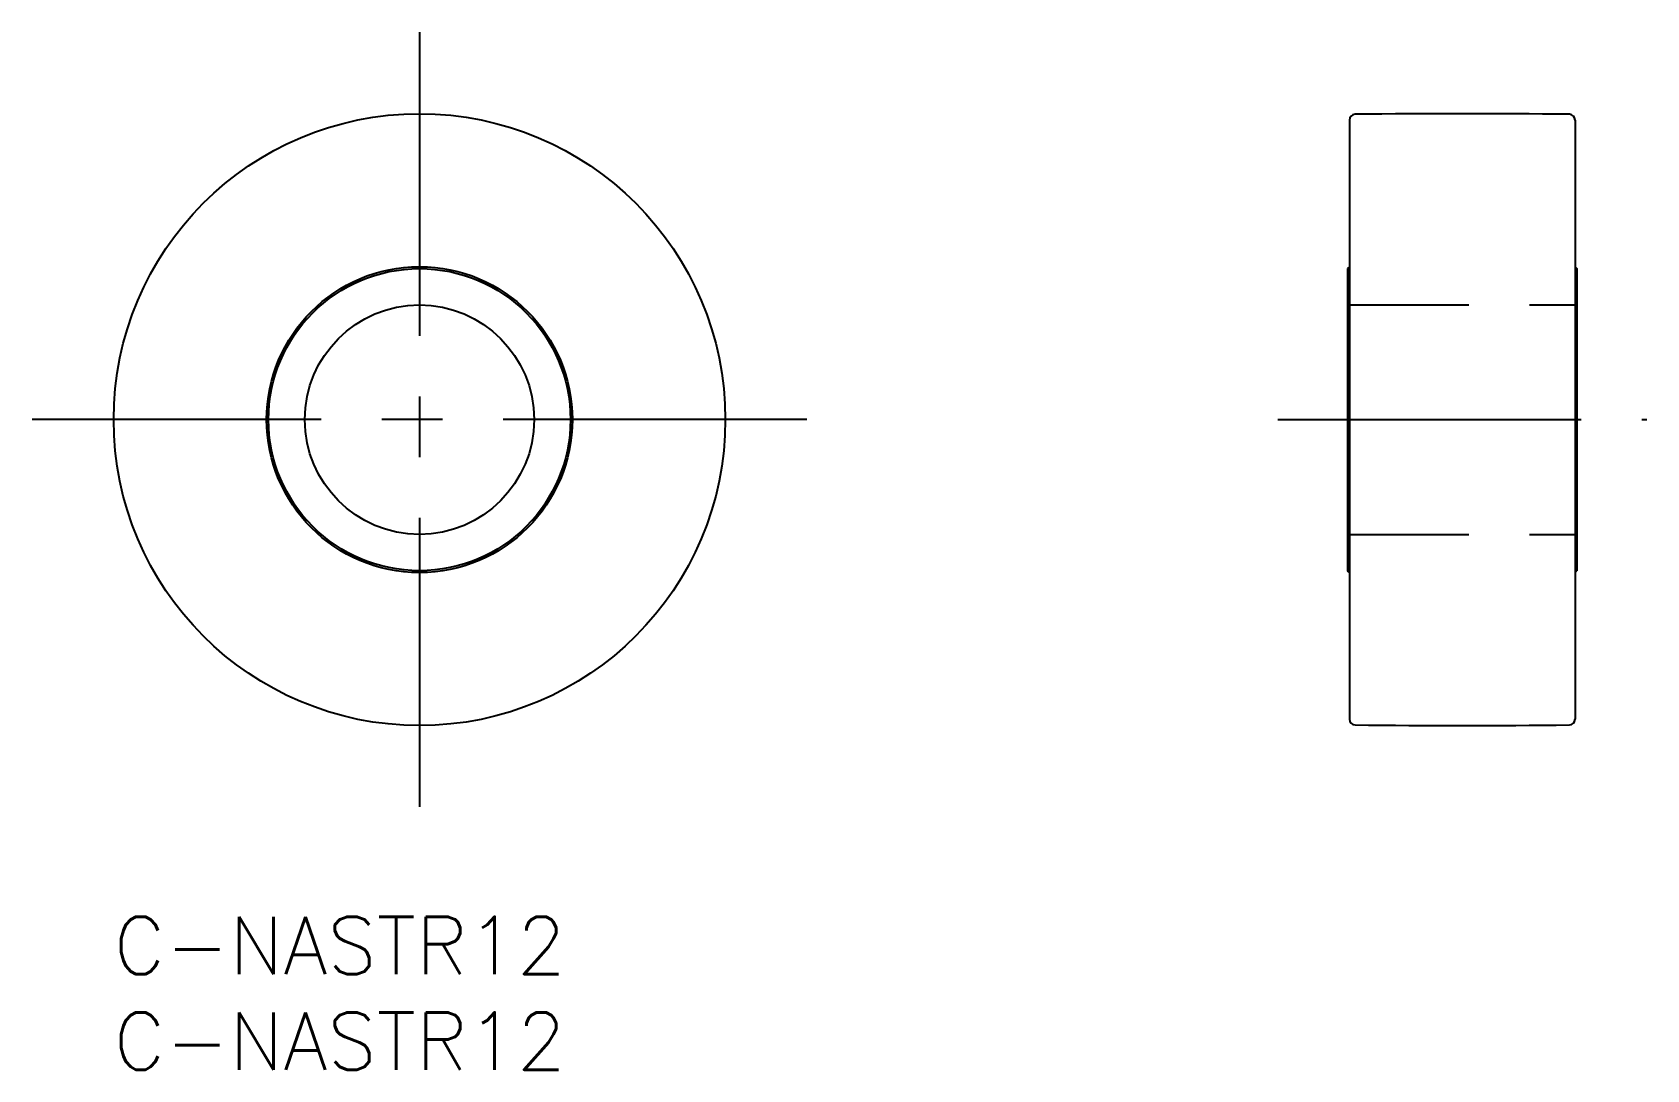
# Model space of a CAD drawing. Extents: x -4.3 to 80.2, y -8 to 46.3.
import ezdxf

# ---------------------------------------------------------------- set-up
doc = ezdxf.new("R2010")
doc.units = 0
doc.header["$LTSCALE"] = 0.5
doc.linetypes.add('CENTER', pattern=[50.8, 31.75, -6.35, 6.35, -6.35])
doc.linetypes.add('DASHED', pattern=[19.05, 12.7, -6.35])
for name, color, linetype in [('MSM_CENTER', 1, 'CENTER'), ('MSM_CONTINUOUS', 7, 'CONTINUOUS'), ('MSM_DASHED', 4, 'DASHED'), ('MSM_PART_NUMBER', 7, 'CONTINUOUS')]:
    doc.layers.add(name, color=color, linetype=linetype)
doc.styles.get("Standard").update_dxf_attribs({"font": 'txt.shx', "height": 3, "bigfont": 'bigfont.shx'})

# ---------------------------------------------------------------- blocks, each defined once
blk = doc.blocks.new('*U14')
at = {"layer": 'MSM_PART_NUMBER'}
blk.add_text('C-NASTR12', height=3, dxfattribs=at).set_placement((0, -3))
blk = doc.blocks.new('*U15')
at = {"layer": 'MSM_PART_NUMBER'}
blk.add_text('C-NASTR12', height=3, dxfattribs=at).set_placement((0, -8))

msp = doc.modelspace()

# ---------------------------------------------------------------- linework, layer by layer
at = {"layer": 'MSM_CENTER'}
for p, q in [((16, 46.259), (16, 5.741)), ((36.259, 26), (-4.259, 26)), ((60.911, 26), (80.209, 26))]:
    msp.add_line(p, q, dxfattribs=at)
at = {"layer": 'MSM_CONTINUOUS'}
for p, q in [((64.66, 41.669), (64.66, 10.331)), ((76.46, 41.669), (76.46, 10.331)), ((64.66, 34), (64.56, 33.9)), ((64.56, 33.9), (64.56, 18.1)), ((76.46, 34), (76.56, 33.9)), ((76.56, 33.9), (76.56, 18.1)), ((64.66, 18), (64.56, 18.1)), ((76.46, 18), (76.56, 18.1))]:
    msp.add_line(p, q, dxfattribs=at)
for radius in [16, 8, 7.9, 6]:
    msp.add_circle((16, 26), radius, dxfattribs=at)
for centre, radius, start, end in [((64.96, 41.669), 0.3, 90.64211, 180), ((70.56, -458), 500, 89.35789, 90.64211), ((76.16, 41.669), 0.3, 0, 89.35789), ((64.96, 10.331), 0.3, 180, 269.35789), ((76.16, 10.331), 0.3, 270.64211, 0), ((70.56, 510), 500, 269.35789, 270.64211)]:
    msp.add_arc(centre, radius, start, end, dxfattribs=at)
at = {"layer": 'MSM_DASHED'}
for p, q in [((64.56, 32), (76.56, 32)), ((64.56, 20), (76.56, 20))]:
    msp.add_line(p, q, dxfattribs=at)

# ---------------------------------------------------------------- block references
at = {"layer": 'MSM_CONTINUOUS'}
for name in ['*U14', '*U15']:
    msp.add_blockref(name, (0, 0), dxfattribs=at)

doc.saveas('drawing.dxf')
